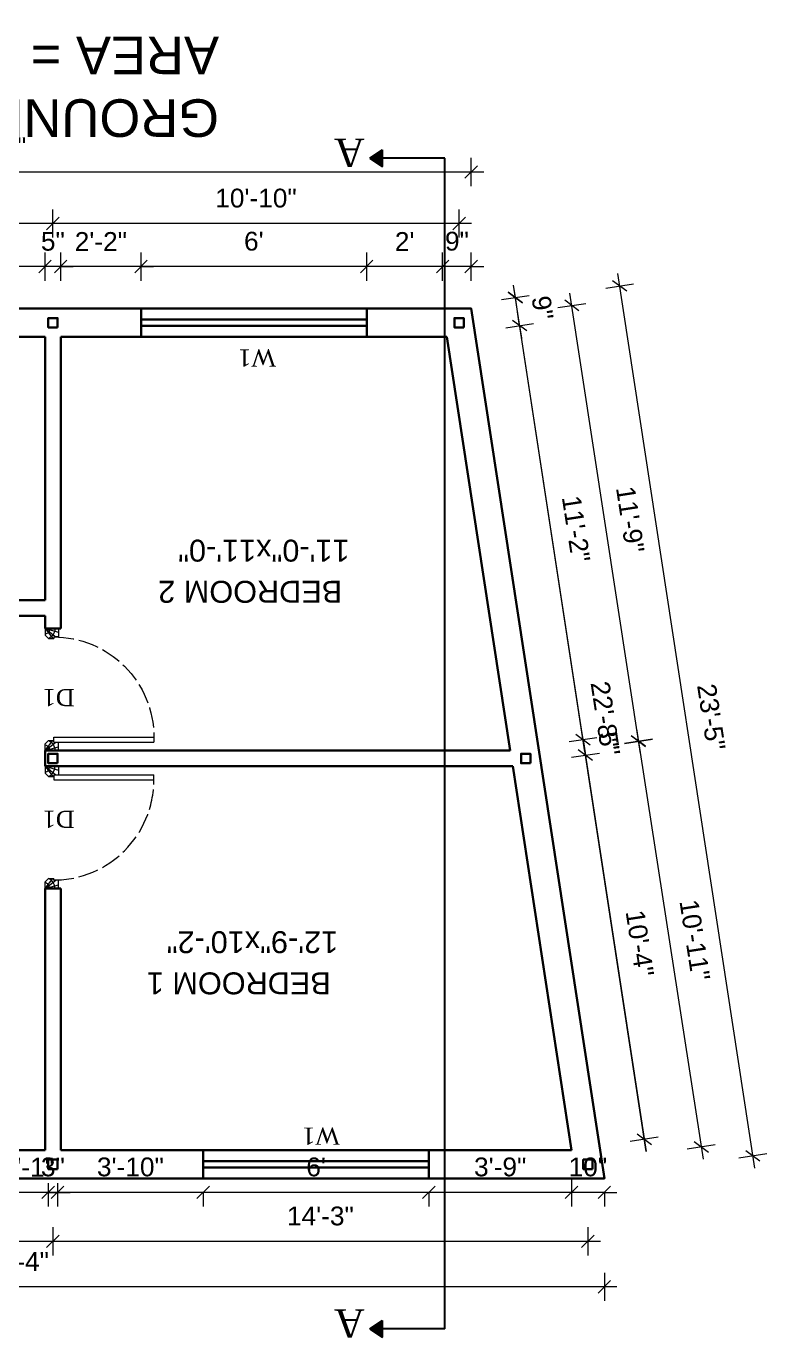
# Model space of a CAD drawing. Header units: inches. Extents: x 45643 to 78083, y -17830 to -3084.
# Drawn here: x 54790.8 to 55027, y -13921 to -13502.5 of the extents above; entities that cross this region are included whole.
import ezdxf

# ---------------------------------------------------------------- set-up
doc = ezdxf.new("R2010")
doc.units = ezdxf.units.IN
doc.header["$MEASUREMENT"] = 0
doc.linetypes.add('ACAD_ISO02W100', pattern=[15, 12, -3])
doc.linetypes.add('CONTINUA', pattern=[0])
doc.layers.add('A-Hatch', color=7, linetype='Continuous')
doc.layers.add('PDF_Text', color=7, linetype='Continuous')
for name, color, linetype, lineweight in [('A_Title Text', 105, 'Continuous', 60), ('Door-window', 150, 'Continuous', 9), ('ELEVATION', 6, 'Continuous', 30), ('hatch', 30, 'Continuous', 5), ('WALL', 240, 'Continuous', 30)]:
    doc.layers.add(name, color=color, linetype=linetype, lineweight=lineweight)
doc.styles.add('Arial', font='arial.ttf')
doc.styles.add('PDF Arial', font='arial.ttf')
doc.styles.get("Standard").update_dxf_attribs({"font": 'times.ttf'})
doc.dimstyles.new('Sudeep', dxfattribs={"dimtxt": 6, "dimasz": 4, "dimexe": 4.5, "dimexo": 4.5, "dimgap": 5, "dimtad": 1, "dimdec": 0, "dimlunit": 4, "dimtxsty": 'Arial', "dimblk": 'OBLIQUE', "dimcen": 250, "dimdle": 4, "dimclrd": 86, "dimclre": 5, "dimclrt": 1, "dimadec": 0, "dimazin": 0, "dimtfac": 1, "dimtdec": 0, "dimtix": 1, "dimtmove": 1, "dimatfit": 3, "dimldrblk": 'OBLIQUE', "dimfxl": 4.5, "dimfxlon": 1, "dimfrac": 2, "dimlwd": 15, "dimlwe": 13, "dimarcsym": 0})

# ---------------------------------------------------------------- blocks, each defined once
blk = doc.blocks.new("D 3'")
at = {"layer": 'Door-window', "linetype": 'Continuous', "ltscale": 0.25}
for p, q in [((3749.64, -16740.96), (3749.64, -16711.46)), ((3751.14, -16711.46), (3749.64, -16711.46)), ((3751.14, -16740.96), (3751.14, -16711.46)), ((3747.14, -16743.51), (3747.14, -16739.51)), ((3747.14, -16739.51), (3749.64, -16739.51)), ((3749.64, -16740.96), (3751.14, -16740.96)), ((3750.14, -16742.51), (3750.14, -16740.96)), ((3780.14, -16742.51), (3780.14, -16740.96)), ((3780.64, -16740.96), (3780.14, -16740.96)), ((3783.14, -16739.51), (3780.64, -16739.51)), ((3780.64, -16739.51), (3780.64, -16740.96)), ((3783.14, -16743.51), (3783.14, -16739.51)), ((3747.14, -16743.51), (3749.14, -16743.51)), ((3749.14, -16743.51), (3750.14, -16742.51)), ((3781.14, -16743.51), (3780.14, -16742.51)), ((3783.14, -16743.51), (3781.14, -16743.51))]:
    blk.add_line(p, q, dxfattribs=at)
at = {"layer": 'Door-window', "linetype": 'ACAD_ISO02W100', "ltscale": 0.5}
blk.add_arc((3751.14, -16740.96), 29.5, 0, 90, dxfattribs=at)
at = {"layer": 'hatch', "color": 8}
for p, q in [((3747.14, -16743.51), (3748.23, -16739.5)), ((3747.14, -16743.51), (3749.64, -16740.37)), ((3747.14, -16743.51), (3750.14, -16741.17)), ((3783.14, -16743.51), (3780.14, -16741.17)), ((3783.14, -16743.51), (3780.64, -16740.37)), ((3783.14, -16743.51), (3782.06, -16739.5))]:
    blk.add_line(p, q, dxfattribs=at)
for centre, radius, start, end in [((3747.4, -16743.58), 2.93, 20.9872, 95.0825), ((3782.88, -16743.58), 2.93, 84.9175, 159.0128), ((3747.43, -16743.63), 1.42, 5.1372, 101.4864), ((3782.86, -16743.63), 1.42, 78.5136, 174.8628)]:
    blk.add_arc(centre, radius, start, end, dxfattribs=at)
blk = doc.blocks.new('_Oblique')
at = {"color": 0, "linetype": 'ByBlock', "lineweight": -2}
blk.add_line((-0.5, -0.5), (0.5, 0.5), dxfattribs=at)
blk = doc.blocks.new('*D1355')
at = {"layer": 'A_Title Text', "color": 5, "lineweight": 13, "transparency": 16777216}
for p, q in [((54960.39, -13592.3), (54969.29, -13590.94)), ((54981.67, -13731.32), (54990.57, -13729.95))]:
    blk.add_line(p, q, dxfattribs=at)
at = {"layer": 'A_Title Text', "color": 86, "lineweight": 15, "transparency": 16777216}
blk.add_line((54986.73, -13734.59), (54964.24, -13587.66), dxfattribs=at)
at = {"layer": 'Defpoints', "color": 0, "transparency": 16777216}
for p in [(54964.84, -13591.62), (54928.87, -13597.12), (54950.15, -13736.14)]:
    blk.add_point(p, dxfattribs=at)
at = {"layer": 'A_Title Text', "color": 86, "lineweight": 15, "transparency": 16777216, "xscale": 4, "yscale": 4, "zscale": 4}
for p, rotation in [((54964.84, -13591.62), 98.70344886768251), ((54986.12, -13730.64), 278.7034488676825)]:
    blk.add_blockref('_Oblique', p, dxfattribs=dict(at, rotation=rotation))
at = {"layer": 'A_Title Text', "color": 1, "transparency": 16777216, "insert": (54983.45, -13659.91), "char_height": 6, "attachment_point": 5, "rotation": 278.7034, "style": 'Arial'}
blk.add_mtext('11\'-9"', dxfattribs=at)
blk = doc.blocks.new('*D1351')
at = {"layer": 'A_Title Text', "color": 5, "lineweight": 13, "transparency": 16777216}
for p, q in [((54981.65, -13731.27), (54990.55, -13729.89)), ((55001.69, -13860.73), (55010.58, -13859.36))]:
    blk.add_line(p, q, dxfattribs=at)
at = {"layer": 'A_Title Text', "color": 86, "lineweight": 15, "transparency": 16777216}
blk.add_line((54985.49, -13726.63), (55006.75, -13864), dxfattribs=at)
at = {"layer": 'Defpoints', "color": 0, "transparency": 16777216}
for p in [(54950.15, -13736.14), (55006.13, -13860.05), (54969.97, -13865.64)]:
    blk.add_point(p, dxfattribs=at)
at = {"layer": 'A_Title Text', "color": 86, "lineweight": 15, "transparency": 16777216, "xscale": 4, "yscale": 4, "zscale": 4}
for p, rotation in [((54986.1, -13730.58), 98.79690632563428), ((55006.13, -13860.05), 278.7969063256343)]:
    blk.add_blockref('_Oblique', p, dxfattribs=dict(at, rotation=rotation))
at = {"layer": 'A_Title Text', "color": 1, "transparency": 16777216, "insert": (55004.08, -13794.08), "char_height": 6, "attachment_point": 5, "rotation": 278.7969, "style": 'Arial'}
blk.add_mtext('10\'-11"', dxfattribs=at)
blk = doc.blocks.new('*D1356')
at = {"layer": 'A_Title Text', "color": 5, "lineweight": 13, "transparency": 16777216}
for p, q in [((54599.46, -13900.22), (54599.46, -13909.22)), ((54975.22, -13900.22), (54975.22, -13909.22))]:
    blk.add_line(p, q, dxfattribs=at)
at = {"layer": 'A_Title Text', "color": 86, "lineweight": 15, "transparency": 16777216}
blk.add_line((54979.22, -13904.72), (54595.46, -13904.72), dxfattribs=at)
at = {"layer": 'Defpoints', "color": 0, "transparency": 16777216}
for p in [(54599.46, -13870.14), (54975.22, -13870.14), (54599.46, -13904.72)]:
    blk.add_point(p, dxfattribs=at)
at = {"layer": 'A_Title Text', "color": 86, "lineweight": 15, "transparency": 16777216, "xscale": 4, "yscale": 4, "zscale": 4, "rotation": 180}
blk.add_blockref('_Oblique', (54599.46, -13904.72), dxfattribs=at)
at = {"layer": 'A_Title Text', "color": 86, "lineweight": 15, "transparency": 16777216, "xscale": 4, "yscale": 4, "zscale": 4}
blk.add_blockref('_Oblique', (54975.22, -13904.72), dxfattribs=at)
at = {"layer": 'A_Title Text', "color": 1, "transparency": 16777216, "insert": (54787.34, -13896.66), "char_height": 6, "attachment_point": 5, "style": 'Arial'}
blk.add_mtext('31\'-4"', dxfattribs=at)
blk = doc.blocks.new('*D1357')
at = {"layer": 'A_Title Text', "color": 5, "lineweight": 13, "transparency": 16777216}
for p, q in [((54622.83, -13553.53), (54622.83, -13544.53)), ((54932.73, -13553.53), (54932.73, -13544.53))]:
    blk.add_line(p, q, dxfattribs=at)
at = {"layer": 'A_Title Text', "color": 86, "lineweight": 15, "transparency": 16777216}
blk.add_line((54936.73, -13549.03), (54618.83, -13549.03), dxfattribs=at)
at = {"layer": 'Defpoints', "color": 0, "transparency": 16777216}
for p in [(54622.83, -13549.03), (54622.83, -13592.62), (54932.73, -13592.62)]:
    blk.add_point(p, dxfattribs=at)
at = {"layer": 'A_Title Text', "color": 86, "lineweight": 15, "transparency": 16777216, "xscale": 4, "yscale": 4, "zscale": 4, "rotation": 180}
blk.add_blockref('_Oblique', (54622.83, -13549.03), dxfattribs=at)
at = {"layer": 'A_Title Text', "color": 86, "lineweight": 15, "transparency": 16777216, "xscale": 4, "yscale": 4, "zscale": 4}
blk.add_blockref('_Oblique', (54932.73, -13549.03), dxfattribs=at)
at = {"layer": 'A_Title Text', "color": 1, "transparency": 16777216, "insert": (54777.78, -13540.97), "char_height": 6, "attachment_point": 5, "style": 'Arial'}
blk.add_mtext('25\'-10"', dxfattribs=at)
blk = doc.blocks.new('*D1352')
at = {"layer": 'A_Title Text', "color": 5, "lineweight": 13, "transparency": 16777216}
for p, q in [((54964.73, -13870.07), (54964.73, -13879.07)), ((54975.22, -13874.57), (54975.22, -13879.07))]:
    blk.add_line(p, q, dxfattribs=at)
at = {"layer": 'A_Title Text', "color": 86, "lineweight": 15, "transparency": 16777216}
for p, q in [((54964.73, -13874.57), (54960.73, -13874.57)), ((54975.22, -13874.57), (54964.73, -13874.57)), ((54975.22, -13874.57), (54979.22, -13874.57))]:
    blk.add_line(p, q, dxfattribs=at)
at = {"layer": 'Defpoints', "color": 0, "transparency": 16777216}
for p in [(54964.73, -13861.14), (54975.22, -13870.14), (54964.73, -13874.57)]:
    blk.add_point(p, dxfattribs=at)
at = {"layer": 'A_Title Text', "color": 86, "lineweight": 15, "transparency": 16777216, "xscale": 4, "yscale": 4, "zscale": 4}
blk.add_blockref('_Oblique', (54964.73, -13874.57), dxfattribs=at)
at = {"layer": 'A_Title Text', "color": 86, "lineweight": 15, "transparency": 16777216, "xscale": 4, "yscale": 4, "zscale": 4, "rotation": 180}
blk.add_blockref('_Oblique', (54975.22, -13874.57), dxfattribs=at)
at = {"layer": 'A_Title Text', "color": 1, "transparency": 16777216, "insert": (54969.97, -13866.5), "char_height": 6, "attachment_point": 5, "style": 'Arial'}
blk.add_mtext('10"', dxfattribs=at)
blk = doc.blocks.new('*D1358')
at = {"layer": 'A_Title Text', "color": 5, "lineweight": 13, "transparency": 16777216}
for p, q in [((54964.73, -13870.07), (54964.73, -13879.07)), ((54919.25, -13874.57), (54919.25, -13879.07))]:
    blk.add_line(p, q, dxfattribs=at)
at = {"layer": 'A_Title Text', "color": 86, "lineweight": 15, "transparency": 16777216}
blk.add_line((54968.73, -13874.57), (54915.25, -13874.57), dxfattribs=at)
at = {"layer": 'Defpoints', "color": 0, "transparency": 16777216}
for p in [(54964.73, -13861.14), (54919.25, -13870.14), (54919.25, -13874.57)]:
    blk.add_point(p, dxfattribs=at)
at = {"layer": 'A_Title Text', "color": 86, "lineweight": 15, "transparency": 16777216, "xscale": 4, "yscale": 4, "zscale": 4, "rotation": 180}
blk.add_blockref('_Oblique', (54919.25, -13874.57), dxfattribs=at)
at = {"layer": 'A_Title Text', "color": 86, "lineweight": 15, "transparency": 16777216, "xscale": 4, "yscale": 4, "zscale": 4}
blk.add_blockref('_Oblique', (54964.73, -13874.57), dxfattribs=at)
at = {"layer": 'A_Title Text', "color": 1, "transparency": 16777216, "insert": (54941.99, -13866.5), "char_height": 6, "attachment_point": 5, "style": 'Arial'}
blk.add_mtext('3\'-9"', dxfattribs=at)
blk = doc.blocks.new('*D1359')
at = {"layer": 'A_Title Text', "color": 86, "lineweight": 15, "transparency": 16777216}
blk.add_line((54923.25, -13874.57), (54843.25, -13874.57), dxfattribs=at)
at = {"layer": 'A_Title Text', "color": 5, "lineweight": 13, "transparency": 16777216}
for p, q in [((54847.25, -13874.57), (54847.25, -13879.07)), ((54919.25, -13874.57), (54919.25, -13879.07))]:
    blk.add_line(p, q, dxfattribs=at)
at = {"layer": 'Defpoints', "color": 0, "transparency": 16777216}
for p in [(54847.25, -13870.14), (54919.25, -13870.14), (54847.25, -13874.57)]:
    blk.add_point(p, dxfattribs=at)
at = {"layer": 'A_Title Text', "color": 86, "lineweight": 15, "transparency": 16777216, "xscale": 4, "yscale": 4, "zscale": 4, "rotation": 180}
blk.add_blockref('_Oblique', (54847.25, -13874.57), dxfattribs=at)
at = {"layer": 'A_Title Text', "color": 86, "lineweight": 15, "transparency": 16777216, "xscale": 4, "yscale": 4, "zscale": 4}
blk.add_blockref('_Oblique', (54919.25, -13874.57), dxfattribs=at)
at = {"layer": 'A_Title Text', "color": 1, "transparency": 16777216, "insert": (54883.25, -13866.5), "char_height": 6, "attachment_point": 5, "style": 'Arial'}
blk.add_mtext("6'", dxfattribs=at)
blk = doc.blocks.new('*D1360')
at = {"layer": 'A_Title Text', "color": 5, "lineweight": 13, "transparency": 16777216}
for p, q in [((54800.77, -13871.64), (54800.77, -13879.07)), ((54847.25, -13874.57), (54847.25, -13879.07))]:
    blk.add_line(p, q, dxfattribs=at)
at = {"layer": 'A_Title Text', "color": 86, "lineweight": 15, "transparency": 16777216}
blk.add_line((54851.25, -13874.57), (54796.77, -13874.57), dxfattribs=at)
at = {"layer": 'Defpoints', "color": 0, "transparency": 16777216}
for p in [(54800.77, -13867.14), (54847.25, -13870.14), (54800.77, -13874.57)]:
    blk.add_point(p, dxfattribs=at)
at = {"layer": 'A_Title Text', "color": 86, "lineweight": 15, "transparency": 16777216, "xscale": 4, "yscale": 4, "zscale": 4, "rotation": 180}
blk.add_blockref('_Oblique', (54800.77, -13874.57), dxfattribs=at)
at = {"layer": 'A_Title Text', "color": 86, "lineweight": 15, "transparency": 16777216, "xscale": 4, "yscale": 4, "zscale": 4}
blk.add_blockref('_Oblique', (54847.25, -13874.57), dxfattribs=at)
at = {"layer": 'A_Title Text', "color": 1, "transparency": 16777216, "insert": (54824.01, -13866.5), "char_height": 6, "attachment_point": 5, "style": 'Arial'}
blk.add_mtext('3\'-10"', dxfattribs=at)
blk = doc.blocks.new('*D1361')
at = {"layer": 'A_Title Text', "color": 5, "lineweight": 13, "transparency": 16777216}
for p, q in [((54797.77, -13871.64), (54797.77, -13879.07)), ((54800.77, -13871.64), (54800.77, -13879.07))]:
    blk.add_line(p, q, dxfattribs=at)
at = {"layer": 'A_Title Text', "color": 86, "lineweight": 15, "transparency": 16777216}
for p, q in [((54797.77, -13874.57), (54793.77, -13874.57)), ((54800.77, -13874.57), (54797.77, -13874.57)), ((54800.77, -13874.57), (54804.77, -13874.57))]:
    blk.add_line(p, q, dxfattribs=at)
at = {"layer": 'Defpoints', "color": 0, "transparency": 16777216}
for p in [(54797.77, -13867.14), (54800.77, -13867.14), (54797.77, -13874.57)]:
    blk.add_point(p, dxfattribs=at)
at = {"layer": 'A_Title Text', "color": 86, "lineweight": 15, "transparency": 16777216, "xscale": 4, "yscale": 4, "zscale": 4}
blk.add_blockref('_Oblique', (54797.77, -13874.57), dxfattribs=at)
at = {"layer": 'A_Title Text', "color": 86, "lineweight": 15, "transparency": 16777216, "xscale": 4, "yscale": 4, "zscale": 4, "rotation": 180}
blk.add_blockref('_Oblique', (54800.77, -13874.57), dxfattribs=at)
at = {"layer": 'A_Title Text', "color": 1, "transparency": 16777216, "insert": (54799.27, -13866.5), "char_height": 6, "attachment_point": 5, "style": 'Arial'}
blk.add_mtext('3"', dxfattribs=at)
blk = doc.blocks.new('*D1362')
at = {"layer": 'A_Title Text', "color": 5, "lineweight": 13, "transparency": 16777216}
for p, q in [((54797.77, -13871.64), (54797.77, -13879.07)), ((54784.77, -13874.57), (54784.77, -13879.07))]:
    blk.add_line(p, q, dxfattribs=at)
at = {"layer": 'A_Title Text', "color": 86, "lineweight": 15, "transparency": 16777216}
for p, q in [((54784.77, -13874.57), (54780.77, -13874.57)), ((54797.77, -13874.57), (54784.77, -13874.57)), ((54797.77, -13874.57), (54801.77, -13874.57))]:
    blk.add_line(p, q, dxfattribs=at)
at = {"layer": 'Defpoints', "color": 0, "transparency": 16777216}
for p in [(54797.77, -13867.14), (54784.77, -13870.14), (54784.77, -13874.57)]:
    blk.add_point(p, dxfattribs=at)
at = {"layer": 'A_Title Text', "color": 86, "lineweight": 15, "transparency": 16777216, "xscale": 4, "yscale": 4, "zscale": 4}
blk.add_blockref('_Oblique', (54784.77, -13874.57), dxfattribs=at)
at = {"layer": 'A_Title Text', "color": 86, "lineweight": 15, "transparency": 16777216, "xscale": 4, "yscale": 4, "zscale": 4, "rotation": 180}
blk.add_blockref('_Oblique', (54797.77, -13874.57), dxfattribs=at)
at = {"layer": 'A_Title Text', "color": 1, "transparency": 16777216, "insert": (54791.27, -13866.55), "char_height": 6, "attachment_point": 5, "style": 'Arial'}
blk.add_mtext('1\'-1"', dxfattribs=at)
blk = doc.blocks.new('*D1371')
at = {"layer": 'A_Title Text', "color": 5, "lineweight": 13, "transparency": 16777216}
for p, q in [((54799.27, -13885.71), (54799.27, -13894.71)), ((54969.97, -13885.71), (54969.97, -13894.71))]:
    blk.add_line(p, q, dxfattribs=at)
at = {"layer": 'A_Title Text', "color": 86, "lineweight": 15, "transparency": 16777216}
blk.add_line((54973.97, -13890.21), (54795.27, -13890.21), dxfattribs=at)
at = {"layer": 'Defpoints', "color": 0, "transparency": 16777216}
for p in [(54799.27, -13865.64), (54969.97, -13865.64), (54799.27, -13890.21)]:
    blk.add_point(p, dxfattribs=at)
at = {"layer": 'A_Title Text', "color": 86, "lineweight": 15, "transparency": 16777216, "xscale": 4, "yscale": 4, "zscale": 4, "rotation": 180}
blk.add_blockref('_Oblique', (54799.27, -13890.21), dxfattribs=at)
at = {"layer": 'A_Title Text', "color": 86, "lineweight": 15, "transparency": 16777216, "xscale": 4, "yscale": 4, "zscale": 4}
blk.add_blockref('_Oblique', (54969.97, -13890.21), dxfattribs=at)
at = {"layer": 'A_Title Text', "color": 1, "transparency": 16777216, "insert": (54884.62, -13882.15), "char_height": 6, "attachment_point": 5, "style": 'Arial'}
blk.add_mtext('14\'-3"', dxfattribs=at)
blk = doc.blocks.new('*D1372')
at = {"layer": 'A_Title Text', "color": 5, "lineweight": 13, "transparency": 16777216}
for p, q in [((54740.27, -13885.71), (54740.27, -13894.71)), ((54799.27, -13885.71), (54799.27, -13894.71))]:
    blk.add_line(p, q, dxfattribs=at)
at = {"layer": 'A_Title Text', "color": 86, "lineweight": 15, "transparency": 16777216}
blk.add_line((54803.27, -13890.21), (54736.27, -13890.21), dxfattribs=at)
at = {"layer": 'Defpoints', "color": 0, "transparency": 16777216}
for p in [(54740.27, -13865.64), (54799.27, -13865.64), (54740.27, -13890.21)]:
    blk.add_point(p, dxfattribs=at)
at = {"layer": 'A_Title Text', "color": 86, "lineweight": 15, "transparency": 16777216, "xscale": 4, "yscale": 4, "zscale": 4, "rotation": 180}
blk.add_blockref('_Oblique', (54740.27, -13890.21), dxfattribs=at)
at = {"layer": 'A_Title Text', "color": 86, "lineweight": 15, "transparency": 16777216, "xscale": 4, "yscale": 4, "zscale": 4}
blk.add_blockref('_Oblique', (54799.27, -13890.21), dxfattribs=at)
at = {"layer": 'A_Title Text', "color": 1, "transparency": 16777216, "insert": (54769.77, -13882.2), "char_height": 6, "attachment_point": 5, "style": 'Arial'}
blk.add_mtext('4\'-11"', dxfattribs=at)
blk = doc.blocks.new('*D1353')
at = {"layer": 'A_Title Text', "color": 5, "lineweight": 13, "transparency": 16777216}
for p, q in [((54923.63, -13583.7), (54923.63, -13574.7)), ((54932.73, -13583.7), (54932.73, -13574.7))]:
    blk.add_line(p, q, dxfattribs=at)
at = {"layer": 'A_Title Text', "color": 86, "lineweight": 15, "transparency": 16777216}
for p, q in [((54923.63, -13579.2), (54919.63, -13579.2)), ((54932.73, -13579.2), (54923.63, -13579.2)), ((54932.73, -13579.2), (54936.73, -13579.2))]:
    blk.add_line(p, q, dxfattribs=at)
at = {"layer": 'Defpoints', "color": 0, "transparency": 16777216}
for p in [(54923.63, -13579.2), (54923.63, -13592.62), (54932.73, -13592.62)]:
    blk.add_point(p, dxfattribs=at)
at = {"layer": 'A_Title Text', "color": 86, "lineweight": 15, "transparency": 16777216, "xscale": 4, "yscale": 4, "zscale": 4}
blk.add_blockref('_Oblique', (54923.63, -13579.2), dxfattribs=at)
at = {"layer": 'A_Title Text', "color": 86, "lineweight": 15, "transparency": 16777216, "xscale": 4, "yscale": 4, "zscale": 4, "rotation": 180}
blk.add_blockref('_Oblique', (54932.73, -13579.2), dxfattribs=at)
at = {"layer": 'A_Title Text', "color": 1, "transparency": 16777216, "insert": (54928.18, -13571.13), "char_height": 6, "attachment_point": 5, "style": 'Arial'}
blk.add_mtext('9"', dxfattribs=at)
blk = doc.blocks.new('*D1374')
at = {"layer": 'A_Title Text', "color": 5, "lineweight": 13, "transparency": 16777216}
for p, q in [((54899.39, -13583.7), (54899.39, -13574.7)), ((54923.63, -13583.7), (54923.63, -13574.7))]:
    blk.add_line(p, q, dxfattribs=at)
at = {"layer": 'A_Title Text', "color": 86, "lineweight": 15, "transparency": 16777216}
blk.add_line((54927.63, -13579.2), (54895.39, -13579.2), dxfattribs=at)
at = {"layer": 'Defpoints', "color": 0, "transparency": 16777216}
for p in [(54899.39, -13579.2), (54899.39, -13592.62), (54923.63, -13592.62)]:
    blk.add_point(p, dxfattribs=at)
at = {"layer": 'A_Title Text', "color": 86, "lineweight": 15, "transparency": 16777216, "xscale": 4, "yscale": 4, "zscale": 4, "rotation": 180}
blk.add_blockref('_Oblique', (54899.39, -13579.2), dxfattribs=at)
at = {"layer": 'A_Title Text', "color": 86, "lineweight": 15, "transparency": 16777216, "xscale": 4, "yscale": 4, "zscale": 4}
blk.add_blockref('_Oblique', (54923.63, -13579.2), dxfattribs=at)
at = {"layer": 'A_Title Text', "color": 1, "transparency": 16777216, "insert": (54911.51, -13571.19), "char_height": 6, "attachment_point": 5, "style": 'Arial'}
blk.add_mtext("2'", dxfattribs=at)
blk = doc.blocks.new('*D1375')
at = {"layer": 'A_Title Text', "color": 5, "lineweight": 13, "transparency": 16777216}
for p, q in [((54827.39, -13583.7), (54827.39, -13574.7)), ((54899.39, -13583.7), (54899.39, -13574.7))]:
    blk.add_line(p, q, dxfattribs=at)
at = {"layer": 'A_Title Text', "color": 86, "lineweight": 15, "transparency": 16777216}
blk.add_line((54903.39, -13579.2), (54823.39, -13579.2), dxfattribs=at)
at = {"layer": 'Defpoints', "color": 0, "transparency": 16777216}
for p in [(54827.39, -13579.2), (54827.39, -13592.62), (54899.39, -13592.62)]:
    blk.add_point(p, dxfattribs=at)
at = {"layer": 'A_Title Text', "color": 86, "lineweight": 15, "transparency": 16777216, "xscale": 4, "yscale": 4, "zscale": 4, "rotation": 180}
blk.add_blockref('_Oblique', (54827.39, -13579.2), dxfattribs=at)
at = {"layer": 'A_Title Text', "color": 86, "lineweight": 15, "transparency": 16777216, "xscale": 4, "yscale": 4, "zscale": 4}
blk.add_blockref('_Oblique', (54899.39, -13579.2), dxfattribs=at)
at = {"layer": 'A_Title Text', "color": 1, "transparency": 16777216, "insert": (54863.39, -13571.13), "char_height": 6, "attachment_point": 5, "style": 'Arial'}
blk.add_mtext("6'", dxfattribs=at)
blk = doc.blocks.new('*D1376')
at = {"layer": 'A_Title Text', "color": 5, "lineweight": 13, "transparency": 16777216}
for p, q in [((54801.77, -13583.7), (54801.77, -13574.7)), ((54827.39, -13583.7), (54827.39, -13574.7))]:
    blk.add_line(p, q, dxfattribs=at)
at = {"layer": 'A_Title Text', "color": 86, "lineweight": 15, "transparency": 16777216}
for p, q in [((54801.77, -13579.2), (54797.77, -13579.2)), ((54827.39, -13579.2), (54801.77, -13579.2)), ((54827.39, -13579.2), (54831.39, -13579.2))]:
    blk.add_line(p, q, dxfattribs=at)
at = {"layer": 'Defpoints', "color": 0, "transparency": 16777216}
for p in [(54801.77, -13579.2), (54827.39, -13592.62), (54801.77, -13601.62)]:
    blk.add_point(p, dxfattribs=at)
at = {"layer": 'A_Title Text', "color": 86, "lineweight": 15, "transparency": 16777216, "xscale": 4, "yscale": 4, "zscale": 4}
blk.add_blockref('_Oblique', (54801.77, -13579.2), dxfattribs=at)
at = {"layer": 'A_Title Text', "color": 86, "lineweight": 15, "transparency": 16777216, "xscale": 4, "yscale": 4, "zscale": 4, "rotation": 180}
blk.add_blockref('_Oblique', (54827.39, -13579.2), dxfattribs=at)
at = {"layer": 'A_Title Text', "color": 1, "transparency": 16777216, "insert": (54814.58, -13571.19), "char_height": 6, "attachment_point": 5, "style": 'Arial'}
blk.add_mtext('2\'-2"', dxfattribs=at)
blk = doc.blocks.new('*D1377')
at = {"layer": 'A_Title Text', "color": 5, "lineweight": 13, "transparency": 16777216}
for p, q in [((54796.77, -13583.7), (54796.77, -13574.7)), ((54801.77, -13583.7), (54801.77, -13574.7))]:
    blk.add_line(p, q, dxfattribs=at)
at = {"layer": 'A_Title Text', "color": 86, "lineweight": 15, "transparency": 16777216}
for p, q in [((54796.77, -13579.2), (54792.77, -13579.2)), ((54801.77, -13579.2), (54796.77, -13579.2)), ((54801.77, -13579.2), (54805.77, -13579.2))]:
    blk.add_line(p, q, dxfattribs=at)
at = {"layer": 'Defpoints', "color": 0, "transparency": 16777216}
for p in [(54796.77, -13579.2), (54796.77, -13601.62), (54801.77, -13601.62)]:
    blk.add_point(p, dxfattribs=at)
at = {"layer": 'A_Title Text', "color": 86, "lineweight": 15, "transparency": 16777216, "xscale": 4, "yscale": 4, "zscale": 4}
blk.add_blockref('_Oblique', (54796.77, -13579.2), dxfattribs=at)
at = {"layer": 'A_Title Text', "color": 86, "lineweight": 15, "transparency": 16777216, "xscale": 4, "yscale": 4, "zscale": 4, "rotation": 180}
blk.add_blockref('_Oblique', (54801.77, -13579.2), dxfattribs=at)
at = {"layer": 'A_Title Text', "color": 1, "transparency": 16777216, "insert": (54799.27, -13571.15), "char_height": 6, "attachment_point": 5, "style": 'Arial'}
blk.add_mtext('5"', dxfattribs=at)
blk = doc.blocks.new('*D1378')
at = {"layer": 'A_Title Text', "color": 5, "lineweight": 13, "transparency": 16777216}
for p, q in [((54742.77, -13583.7), (54742.77, -13574.7)), ((54796.77, -13583.7), (54796.77, -13574.7))]:
    blk.add_line(p, q, dxfattribs=at)
at = {"layer": 'A_Title Text', "color": 86, "lineweight": 15, "transparency": 16777216}
blk.add_line((54800.77, -13579.2), (54738.77, -13579.2), dxfattribs=at)
at = {"layer": 'Defpoints', "color": 0, "transparency": 16777216}
for p in [(54742.77, -13579.2), (54742.77, -13601.62), (54796.77, -13601.62)]:
    blk.add_point(p, dxfattribs=at)
at = {"layer": 'A_Title Text', "color": 86, "lineweight": 15, "transparency": 16777216, "xscale": 4, "yscale": 4, "zscale": 4, "rotation": 180}
blk.add_blockref('_Oblique', (54742.77, -13579.2), dxfattribs=at)
at = {"layer": 'A_Title Text', "color": 86, "lineweight": 15, "transparency": 16777216, "xscale": 4, "yscale": 4, "zscale": 4}
blk.add_blockref('_Oblique', (54796.77, -13579.2), dxfattribs=at)
at = {"layer": 'A_Title Text', "color": 1, "transparency": 16777216, "insert": (54769.77, -13571.13), "char_height": 6, "attachment_point": 5, "style": 'Arial'}
blk.add_mtext('4\'-6"', dxfattribs=at)
blk = doc.blocks.new('*D1385')
at = {"layer": 'A_Title Text', "color": 5, "lineweight": 13, "transparency": 16777216}
for p, q in [((54799.27, -13569.95), (54799.27, -13560.95)), ((54928.87, -13569.95), (54928.87, -13560.95))]:
    blk.add_line(p, q, dxfattribs=at)
at = {"layer": 'A_Title Text', "color": 86, "lineweight": 15, "transparency": 16777216}
blk.add_line((54932.87, -13565.45), (54795.27, -13565.45), dxfattribs=at)
at = {"layer": 'Defpoints', "color": 0, "transparency": 16777216}
for p in [(54799.27, -13565.45), (54799.27, -13597.12), (54928.87, -13597.12)]:
    blk.add_point(p, dxfattribs=at)
at = {"layer": 'A_Title Text', "color": 86, "lineweight": 15, "transparency": 16777216, "xscale": 4, "yscale": 4, "zscale": 4, "rotation": 180}
blk.add_blockref('_Oblique', (54799.27, -13565.45), dxfattribs=at)
at = {"layer": 'A_Title Text', "color": 86, "lineweight": 15, "transparency": 16777216, "xscale": 4, "yscale": 4, "zscale": 4}
blk.add_blockref('_Oblique', (54928.87, -13565.45), dxfattribs=at)
at = {"layer": 'A_Title Text', "color": 1, "transparency": 16777216, "insert": (54864.07, -13557.38), "char_height": 6, "attachment_point": 5, "style": 'Arial'}
blk.add_mtext('10\'-10"', dxfattribs=at)
blk = doc.blocks.new('*D1386')
at = {"layer": 'A_Title Text', "color": 5, "lineweight": 13, "transparency": 16777216}
for p, q in [((54740.27, -13569.95), (54740.27, -13560.95)), ((54799.27, -13569.95), (54799.27, -13560.95))]:
    blk.add_line(p, q, dxfattribs=at)
at = {"layer": 'A_Title Text', "color": 86, "lineweight": 15, "transparency": 16777216}
blk.add_line((54803.27, -13565.45), (54736.27, -13565.45), dxfattribs=at)
at = {"layer": 'Defpoints', "color": 0, "transparency": 16777216}
for p in [(54740.27, -13565.45), (54740.27, -13597.12), (54799.27, -13597.12)]:
    blk.add_point(p, dxfattribs=at)
at = {"layer": 'A_Title Text', "color": 86, "lineweight": 15, "transparency": 16777216, "xscale": 4, "yscale": 4, "zscale": 4, "rotation": 180}
blk.add_blockref('_Oblique', (54740.27, -13565.45), dxfattribs=at)
at = {"layer": 'A_Title Text', "color": 86, "lineweight": 15, "transparency": 16777216, "xscale": 4, "yscale": 4, "zscale": 4}
blk.add_blockref('_Oblique', (54799.27, -13565.45), dxfattribs=at)
at = {"layer": 'A_Title Text', "color": 1, "transparency": 16777216, "insert": (54769.77, -13557.43), "char_height": 6, "attachment_point": 5, "style": 'Arial'}
blk.add_mtext('4\'-11"', dxfattribs=at)
blk = doc.blocks.new('*D1388')
at = {"layer": 'A_Title Text', "color": 86, "lineweight": 15, "transparency": 16777216}
blk.add_line((55023.19, -13866.84), (54979.5, -13581.42), dxfattribs=at)
at = {"layer": 'A_Title Text', "color": 5, "lineweight": 13, "transparency": 16777216}
for p, q in [((54975.66, -13586.05), (54984.55, -13584.69)), ((55018.14, -13863.57), (55027.04, -13862.21))]:
    blk.add_line(p, q, dxfattribs=at)
at = {"layer": 'Defpoints', "color": 0, "transparency": 16777216}
for p in [(54980.11, -13585.37), (54932.73, -13592.62), (54975.22, -13870.14)]:
    blk.add_point(p, dxfattribs=at)
at = {"layer": 'A_Title Text', "color": 86, "lineweight": 15, "transparency": 16777216, "xscale": 4, "yscale": 4, "zscale": 4}
for p, rotation in [((54980.11, -13585.37), 98.70344886768184), ((55022.59, -13862.89), 278.7034488676819)]:
    blk.add_blockref('_Oblique', p, dxfattribs=dict(at, rotation=rotation))
at = {"layer": 'A_Title Text', "color": 1, "transparency": 16777216, "insert": (55009.32, -13722.91), "char_height": 6, "attachment_point": 5, "rotation": 278.7034, "style": 'Arial'}
blk.add_mtext('23\'-5"', dxfattribs=at)
blk = doc.blocks.new('*D1389')
at = {"layer": 'A_Title Text', "color": 86, "lineweight": 15, "transparency": 16777216}
blk.add_line((54969.01, -13734.05), (54947.59, -13594.12), dxfattribs=at)
at = {"layer": 'A_Title Text', "color": 5, "lineweight": 13, "transparency": 16777216}
for p, q in [((54943.75, -13598.75), (54952.65, -13597.39)), ((54963.96, -13730.77), (54972.86, -13729.41))]:
    blk.add_line(p, q, dxfattribs=at)
at = {"layer": 'Defpoints', "color": 0, "transparency": 16777216}
for p in [(54948.2, -13598.07), (54925.01, -13601.62), (54945.21, -13733.64)]:
    blk.add_point(p, dxfattribs=at)
at = {"layer": 'A_Title Text', "color": 86, "lineweight": 15, "transparency": 16777216, "xscale": 4, "yscale": 4, "zscale": 4}
for p, rotation in [((54948.2, -13598.07), 98.7034488677539), ((54968.41, -13730.09), 278.7034488677539)]:
    blk.add_blockref('_Oblique', p, dxfattribs=dict(at, rotation=rotation))
at = {"layer": 'A_Title Text', "color": 1, "transparency": 16777216, "insert": (54966.22, -13662.87), "char_height": 6, "attachment_point": 5, "rotation": 278.7034, "style": 'Arial'}
blk.add_mtext('11\'-2"', dxfattribs=at)
blk = doc.blocks.new('*D1390')
at = {"layer": 'A_Title Text', "color": 86, "lineweight": 15, "transparency": 16777216}
for p, q in [((54946.82, -13589.07), (54946.22, -13585.12)), ((54948.2, -13598.07), (54946.82, -13589.07)), ((54948.2, -13598.07), (54948.8, -13602.03))]:
    blk.add_line(p, q, dxfattribs=at)
at = {"layer": 'A_Title Text', "color": 5, "lineweight": 13, "transparency": 16777216}
for p, q in [((54942.37, -13589.75), (54951.27, -13588.39)), ((54943.75, -13598.75), (54952.65, -13597.39))]:
    blk.add_line(p, q, dxfattribs=at)
at = {"layer": 'Defpoints', "color": 0, "transparency": 16777216}
for p in [(54946.82, -13589.07), (54923.63, -13592.62), (54925.01, -13601.62)]:
    blk.add_point(p, dxfattribs=at)
at = {"layer": 'A_Title Text', "color": 86, "lineweight": 15, "transparency": 16777216, "xscale": 4, "yscale": 4, "zscale": 4}
for p, rotation in [((54946.82, -13589.07), 278.7034488677539), ((54948.2, -13598.07), 98.7034488677539)]:
    blk.add_blockref('_Oblique', p, dxfattribs=dict(at, rotation=rotation))
at = {"layer": 'A_Title Text', "color": 1, "transparency": 16777216, "insert": (54955.48, -13592.35), "char_height": 6, "attachment_point": 5, "rotation": 278.7034, "style": 'Arial'}
blk.add_mtext('9"', dxfattribs=at)
blk = doc.blocks.new('*D1391')
at = {"layer": 'A_Title Text', "color": 5, "lineweight": 13, "transparency": 16777216}
for p, q in [((54963.96, -13730.77), (54972.86, -13729.41)), ((54964.73, -13735.77), (54973.62, -13734.41))]:
    blk.add_line(p, q, dxfattribs=at)
at = {"layer": 'A_Title Text', "color": 86, "lineweight": 15, "transparency": 16777216}
for p, q in [((54968.41, -13730.09), (54967.8, -13726.14)), ((54968.41, -13730.09), (54969.17, -13735.09)), ((54969.17, -13735.09), (54969.78, -13739.05))]:
    blk.add_line(p, q, dxfattribs=at)
at = {"layer": 'Defpoints', "color": 0, "transparency": 16777216}
for p in [(54945.21, -13733.64), (54969.17, -13735.09), (54945.98, -13738.64)]:
    blk.add_point(p, dxfattribs=at)
at = {"layer": 'A_Title Text', "color": 86, "lineweight": 15, "transparency": 16777216, "xscale": 4, "yscale": 4, "zscale": 4}
for p, rotation in [((54968.41, -13730.09), 278.7034488677539), ((54969.17, -13735.09), 98.7034488677539)]:
    blk.add_blockref('_Oblique', p, dxfattribs=dict(at, rotation=rotation))
at = {"layer": 'A_Title Text', "color": 1, "transparency": 16777216, "insert": (54976.75, -13731.37), "char_height": 6, "attachment_point": 5, "rotation": 278.7034, "style": 'Arial'}
blk.add_mtext('5"', dxfattribs=at)
blk = doc.blocks.new('*D1392')
at = {"layer": 'A_Title Text', "color": 86, "lineweight": 15, "transparency": 16777216}
blk.add_line((54968.57, -13731.14), (54988.53, -13861.55), dxfattribs=at)
at = {"layer": 'A_Title Text', "color": 5, "lineweight": 13, "transparency": 16777216}
for p, q in [((54964.73, -13735.77), (54973.62, -13734.41)), ((54983.48, -13858.27), (54992.38, -13856.91))]:
    blk.add_line(p, q, dxfattribs=at)
at = {"layer": 'Defpoints', "color": 0, "transparency": 16777216}
for p in [(54945.98, -13738.64), (54987.93, -13857.59), (54964.73, -13861.14)]:
    blk.add_point(p, dxfattribs=at)
at = {"layer": 'A_Title Text', "color": 86, "lineweight": 15, "transparency": 16777216, "xscale": 4, "yscale": 4, "zscale": 4}
for p, rotation in [((54969.17, -13735.09), 98.7034488677539), ((54987.93, -13857.59), 278.7034488677539)]:
    blk.add_blockref('_Oblique', p, dxfattribs=dict(at, rotation=rotation))
at = {"layer": 'A_Title Text', "color": 1, "transparency": 16777216, "insert": (54986.52, -13795.12), "char_height": 6, "attachment_point": 5, "rotation": 278.7034, "style": 'Arial'}
blk.add_mtext('10\'-4"', dxfattribs=at)
blk = doc.blocks.new('*D1393')
at = {"layer": 'A_Title Text', "color": 86, "lineweight": 15, "transparency": 16777216}
blk.add_line((54988.53, -13861.55), (54946.22, -13585.12), dxfattribs=at)
at = {"layer": 'A_Title Text', "color": 5, "lineweight": 13, "transparency": 16777216}
for p, q in [((54942.37, -13589.75), (54951.27, -13588.39)), ((54983.48, -13858.27), (54992.38, -13856.91))]:
    blk.add_line(p, q, dxfattribs=at)
at = {"layer": 'Defpoints', "color": 0, "transparency": 16777216}
for p in [(54946.82, -13589.07), (54923.63, -13592.62), (54964.73, -13861.14)]:
    blk.add_point(p, dxfattribs=at)
at = {"layer": 'A_Title Text', "color": 86, "lineweight": 15, "transparency": 16777216, "xscale": 4, "yscale": 4, "zscale": 4}
for p, rotation in [((54946.82, -13589.07), 98.7034488677539), ((54987.93, -13857.59), 278.7034488677539)]:
    blk.add_blockref('_Oblique', p, dxfattribs=dict(at, rotation=rotation))
at = {"layer": 'A_Title Text', "color": 1, "transparency": 16777216, "insert": (54975.34, -13722.11), "char_height": 6, "attachment_point": 5, "rotation": 278.7034, "style": 'Arial'}
blk.add_mtext('22\'-8"', dxfattribs=at)

msp = doc.modelspace()

# ---------------------------------------------------------------- hatches: boundary and pattern name
at = {"layer": 'A-Hatch'}
h = msp.add_hatch(dxfattribs=at)
h.set_pattern_fill('ANSI31', color=256, angle=180)
h.set_pattern_definition([(225, (113590.38771, -27462.60386), (0.08838834765, -0.08838834765), [])])
h.paths.add_polyline_path([(54900.36, -13544.62), (54904.4, -13547.29), (54904.4, -13541.96)])
h = msp.add_hatch(dxfattribs=at)
h.set_pattern_fill('ANSI31', color=256, angle=180)
h.set_pattern_definition([(225, (113590.38771, -27836.12147), (0.08838834765, -0.08838834765), [])])
h.paths.add_polyline_path([(54900.36, -13918.14), (54904.4, -13920.8), (54904.4, -13915.48)])

# ---------------------------------------------------------------- linework, layer by layer
for p, q in [((54900.36, -13544.62), (54904.4, -13541.96)), ((54900.36, -13544.62), (54904.4, -13547.29)), ((54904.4, -13547.29), (54904.4, -13541.96)), ((54924.36, -13544.62), (54904.4, -13544.62)), ((54924.36, -13918.14), (54924.36, -13544.62)), ((54900.36, -13918.14), (54904.4, -13915.48)), ((54900.36, -13918.14), (54904.4, -13920.8)), ((54904.4, -13920.8), (54904.4, -13915.48)), ((54924.36, -13918.14), (54904.4, -13918.14))]:
    msp.add_line(p, q)
at = {"layer": 'ELEVATION'}
for p, q in [((54827.39, -13601.62), (54827.39, -13592.62)), ((54899.39, -13601.62), (54899.39, -13592.62)), ((54899.39, -13596.12), (54827.39, -13596.12)), ((54899.39, -13598.12), (54827.39, -13598.12)), ((54796.77, -13601.62), (54742.77, -13601.62)), ((54796.77, -13685.62), (54796.77, -13601.62)), ((54925.01, -13601.62), (54801.77, -13601.62)), ((54801.77, -13694.64), (54801.77, -13601.62)), ((54945.21, -13733.64), (54925.01, -13601.62)), ((54796.77, -13685.62), (54772.77, -13685.62)), ((54796.77, -13690.62), (54772.77, -13690.62)), ((54796.77, -13694.64), (54796.77, -13690.62)), ((54801.77, -13694.64), (54796.77, -13694.64)), ((54796.77, -13738.64), (54796.77, -13733.64)), ((54801.77, -13733.64), (54796.77, -13733.64)), ((54801.77, -13733.64), (54945.21, -13733.64)), ((54801.77, -13738.64), (54796.77, -13738.64)), ((54801.77, -13738.64), (54945.98, -13738.64)), ((54964.73, -13861.14), (54945.98, -13738.64)), ((54796.77, -13861.14), (54796.77, -13777.64)), ((54801.77, -13777.64), (54796.77, -13777.64)), ((54801.77, -13861.14), (54801.77, -13777.64)), ((54663.25, -13861.14), (54796.77, -13861.14)), ((54801.77, -13861.14), (54964.73, -13861.14)), ((54847.25, -13861.14), (54847.25, -13870.14)), ((54919.25, -13861.14), (54919.25, -13870.14)), ((54919.25, -13864.64), (54847.25, -13864.64)), ((54919.25, -13866.64), (54847.25, -13866.64))]:
    msp.add_line(p, q, dxfattribs=at)
msp.add_lwpolyline([(54663.25, -13870.14), (54975.22, -13870.14), (54932.73, -13592.62), (54667.11, -13592.62)], dxfattribs=at)
for points in [[(54800.77, -13598.62), (54797.77, -13598.62), (54797.77, -13595.62), (54800.77, -13595.62)], [(54930.37, -13598.62), (54927.37, -13598.62), (54927.37, -13595.62), (54930.37, -13595.62)], [(54800.77, -13737.64), (54797.77, -13737.64), (54797.77, -13734.64), (54800.77, -13734.64)], [(54951.65, -13737.64), (54948.65, -13737.64), (54948.65, -13734.64), (54951.65, -13734.64)], [(54800.77, -13867.14), (54797.77, -13867.14), (54797.77, -13864.14), (54800.77, -13864.14)], [(54971.47, -13867.14), (54968.47, -13867.14), (54968.47, -13864.14), (54971.47, -13864.14)]]:
    msp.add_lwpolyline(points, close=True, dxfattribs=at)

# ---------------------------------------------------------------- block references
at = {"layer": 'WALL', "linetype": 'CONTINUA', "yscale": 1.083333333333211, "zscale": 1.083333333333211}
for p, xscale, rotation in [((72935.57, -17793.05), -1.083333333333211, 270.0000007337118), ((72935.57, -9679.24), 1.083333333333211, 269.9999992662882)]:
    msp.add_blockref("D 3'", p, dxfattribs=dict(at, xscale=xscale, rotation=rotation))

# ---------------------------------------------------------------- texts
at = {"rotation": 180}
for s, insert, char_height, width, attachment_point in [('A', (54898.79, -13547.38), 9, 10.8456, 1), ('W1', (54870.44, -13611.12), 5.487, 1396.073, 1), ('{\\fTimes New Roman|b0|i0|c0|p18;D1}', (54806.21, -13713.98), 5.4869, 54.2013, 7), ('{\\fTimes New Roman|b0|i0|c0|p18;D1}', (54806.21, -13758.31), 5.4869, 54.2013, 1), ('W1', (54890.83, -13859.4), 5.487, 1396.073, 1), ('A', (54898.79, -13920.9), 9, 10.8456, 1)]:
    msp.add_mtext(s, dxfattribs=dict(at, insert=insert, char_height=char_height, width=width, attachment_point=attachment_point))
at = {"layer": 'PDF_Text', "attachment_point": 7, "rotation": 180, "style": 'PDF Arial'}
for s, insert, char_height in [('GROUND FLOOR PLAN\\PAREA = 660.70 SQ.FT', (54852.29, -13502.51), 12), ('11\'-0"x11\'-0"', (54893.92, -13666.22), 7), ('BEDROOM 2', (54891.56, -13679.36), 7), ('12\'-9"x10\'-2"', (54890.29, -13791.15), 7), ('BEDROOM 1', (54887.92, -13804.29), 7)]:
    msp.add_mtext(s, dxfattribs=dict(at, insert=insert, char_height=char_height))

# ---------------------------------------------------------------- dimensions: what is measured, and where the dimension line sits
at = {"layer": 'A_Title Text'}
for base, p1, p2, angle, picture, middle in [((54622.83, -13549.03), (54932.73, -13592.62), (54622.83, -13592.62), 180, '*D1357', (54777.78, -13540.97)), ((54740.27, -13565.45), (54799.27, -13597.12), (54740.27, -13597.12), 180, '*D1386', (54769.77, -13557.43)), ((54799.27, -13565.45), (54928.87, -13597.12), (54799.27, -13597.12), 180, '*D1385', (54864.07, -13557.38)), ((54742.77, -13579.2), (54796.77, -13601.62), (54742.77, -13601.62), 180, '*D1378', (54769.77, -13571.13)), ((54796.77, -13579.2), (54801.77, -13601.62), (54796.77, -13601.62), 180, '*D1377', (54799.27, -13571.15)), ((54801.77, -13579.2), (54827.39, -13592.62), (54801.77, -13601.62), 180, '*D1376', (54814.58, -13571.19)), ((54827.39, -13579.2), (54899.39, -13592.62), (54827.39, -13592.62), 180, '*D1375', (54863.39, -13571.13)), ((54899.39, -13579.2), (54923.63, -13592.62), (54899.39, -13592.62), 180, '*D1374', (54911.51, -13571.19)), ((54923.63, -13579.2), (54932.73, -13592.62), (54923.63, -13592.62), 180, '*D1353', (54928.18, -13571.13)), ((54946.82, -13589.07), (54925.01, -13601.62), (54923.63, -13592.62), 278.7034, '*D1390', (54955.48, -13592.35)), ((54946.82, -13589.07), (54964.73, -13861.14), (54923.63, -13592.62), 278.7034, '*D1393', (54975.34, -13722.11)), ((54948.2, -13598.07), (54945.21, -13733.64), (54925.01, -13601.62), 278.7034, '*D1389', (54966.22, -13662.87)), ((54969.17, -13735.09), (54945.21, -13733.64), (54945.98, -13738.64), 278.7034, '*D1391', (54976.75, -13731.37)), ((55006.13, -13860.05), (54950.15, -13736.14), (54969.97, -13865.64), 278.7969, '*D1351', (55004.08, -13794.08)), ((54987.93, -13857.59), (54945.98, -13738.64), (54964.73, -13861.14), 278.7034, '*D1392', (54986.52, -13795.12)), ((54784.77, -13874.57), (54797.77, -13867.14), (54784.77, -13870.14), 180, '*D1362', (54791.27, -13866.55)), ((54797.77, -13874.57), (54800.77, -13867.14), (54797.77, -13867.14), 180, '*D1361', (54799.27, -13866.5)), ((54800.77, -13874.57), (54847.25, -13870.14), (54800.77, -13867.14), 180, '*D1360', (54824.01, -13866.5)), ((54847.25, -13874.57), (54919.25, -13870.14), (54847.25, -13870.14), 180, '*D1359', (54883.25, -13866.5)), ((54919.25, -13874.57), (54964.73, -13861.14), (54919.25, -13870.14), 180, '*D1358', (54941.99, -13866.5)), ((54964.73, -13874.57), (54975.22, -13870.14), (54964.73, -13861.14), 180, '*D1352', (54969.97, -13866.5)), ((54740.27, -13890.21), (54799.27, -13865.64), (54740.27, -13865.64), 180, '*D1372', (54769.77, -13882.2)), ((54799.27, -13890.21), (54969.97, -13865.64), (54799.27, -13865.64), 180, '*D1371', (54884.62, -13882.15)), ((54599.46, -13904.72), (54975.22, -13870.14), (54599.46, -13870.14), 180, '*D1356', (54787.34, -13896.66))]:
    dim = msp.add_linear_dim(base=base, p1=p1, p2=p2, angle=angle, dimstyle='Sudeep', dxfattribs=at)
    dim.commit()
    dim.dimension.update_dxf_attribs({"geometry": picture, "text_midpoint": middle})
for p1, p2, distance, picture, middle in [((54975.22, -13870.14), (54932.73, -13592.62), -47.93, '*D1388', (55009.32, -13722.91)), ((54950.15, -13736.14), (54928.87, -13597.12), -36.39, '*D1355', (54983.45, -13659.91))]:
    dim = msp.add_aligned_dim(p1=p1, p2=p2, distance=distance, dimstyle='Sudeep', dxfattribs=at)
    dim.commit()
    dim.dimension.update_dxf_attribs({"geometry": picture, "text_midpoint": middle})

doc.saveas('drawing.dxf')
